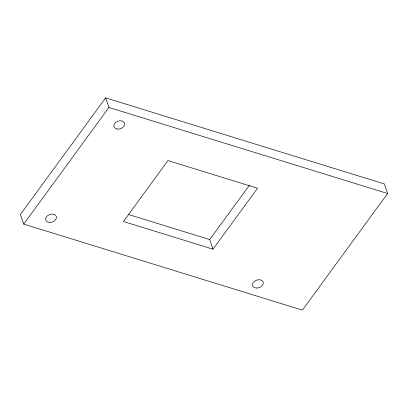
<?xml version="1.0" encoding="UTF-8"?>
<svg xmlns="http://www.w3.org/2000/svg" width="408" height="408" viewBox="0 0 408 408"><rect width="100%" height="100%" fill="white"/><g stroke="black" fill="none" stroke-linecap="round" stroke-linejoin="round"><path stroke-width="0.61" d="M105.616 97.869L20.4 214.496L23.72 224.094L302.384 310.131L387.6 193.504L384.28 183.906L105.616 97.869L108.941 107.462L387.6 193.504M23.72 224.094L108.941 107.462M213.017 249.176L123.435 221.519L167.963 160.579L257.545 188.236L213.017 249.176L209.697 239.583L249.359 185.298M128.586 214.537L209.697 239.583M256.285 288.048A5.59 3.983 -19.1 0 0 263.165 282.101A5.59 3.983 -19.1 0 0 254.153 281.484A5.59 3.983 -19.1 0 0 256.285 288.048M49.465 222.406A5.59 3.983 -19.1 0 0 56.345 216.459A5.59 3.983 -19.1 0 0 47.333 215.842A5.59 3.983 -19.1 0 0 49.465 222.406M117.642 129.107A5.59 3.983 -19.1 0 0 124.522 123.16A5.59 3.983 -19.1 0 0 115.51 122.538A5.59 3.983 -19.1 0 0 117.642 129.107"/></g></svg>
